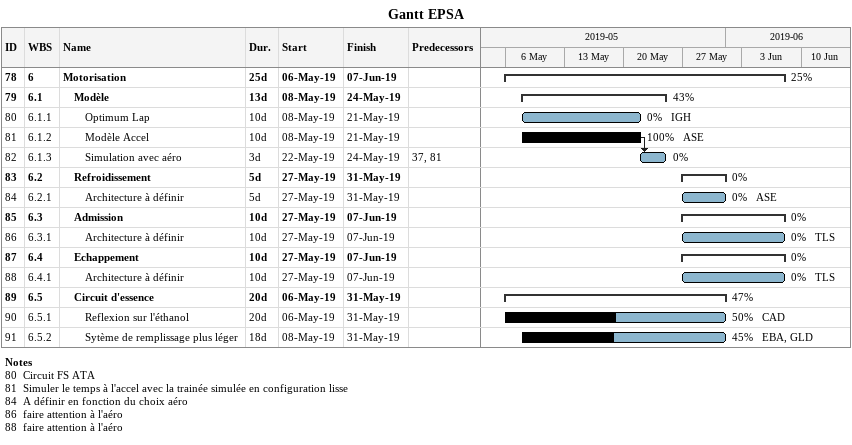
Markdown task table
Gantt EPSA

| ID | WBS | Task | Duration | Start | Finish | Predecessors | Resources | % complete |
|---|---|---|---|---|---|---|---|---|
| 78 | 6 | **Motorisation** | 25d | 2019-05-06 | 2019-06-07 |  |  | 25 |
| 79 | 6.1 | **Modèle** | 13d | 2019-05-08 | 2019-05-24 |  |  | 43 |
| 80 | 6.1.1 | Optimum Lap | 10d | 2019-05-08 | 2019-05-21 |  | IGH | 0 |
| 81 | 6.1.2 | Modèle Accel | 10d | 2019-05-08 | 2019-05-21 |  | ASE | 100 |
| 82 | 6.1.3 | Simulation avec aéro | 3d | 2019-05-22 | 2019-05-24 | 37, 81 |  | 0 |
| 83 | 6.2 | **Refroidissement** | 5d | 2019-05-27 | 2019-05-31 |  |  | 0 |
| 84 | 6.2.1 | Architecture à définir | 5d | 2019-05-27 | 2019-05-31 |  | ASE | 0 |
| 85 | 6.3 | **Admission** | 10d | 2019-05-27 | 2019-06-07 |  |  | 0 |
| 86 | 6.3.1 | Architecture à définir | 10d | 2019-05-27 | 2019-06-07 |  | TLS | 0 |
| 87 | 6.4 | **Echappement** | 10d | 2019-05-27 | 2019-06-07 |  |  | 0 |
| 88 | 6.4.1 | Architecture à définir | 10d | 2019-05-27 | 2019-06-07 |  | TLS | 0 |
| 89 | 6.5 | **Circuit d'essence** | 20d | 2019-05-06 | 2019-05-31 |  |  | 47 |
| 90 | 6.5.1 | Reflexion sur l'éthanol | 20d | 2019-05-06 | 2019-05-31 |  | CAD | 50 |
| 91 | 6.5.2 | Sytème de remplissage plus léger | 18d | 2019-05-08 | 2019-05-31 |  | EBA, GLD | 45 |

Notes
- 80: Circuit FS ATA
- 81: Simuler le temps à l'accel avec la trainée simulée en configuration lisse
- 84: A définir en fonction du choix aéro
- 86: faire attention à l'aéro
- 88: faire attention à l'aéro
